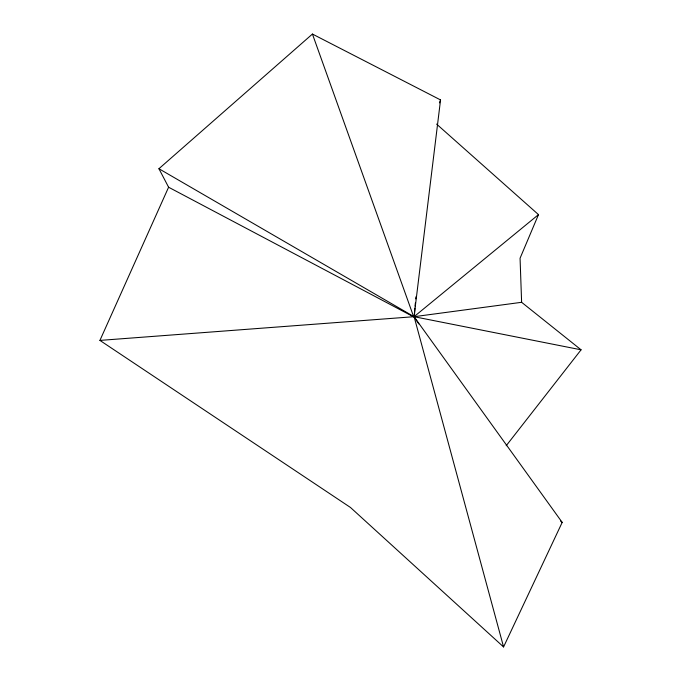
<?xml version="1.0" encoding="UTF-8"?>
<svg xmlns="http://www.w3.org/2000/svg" width="681" height="681" viewBox="0 0 681 681"><rect width="100%" height="100%" fill="white"/><g stroke="black" fill="none" stroke-linecap="round" stroke-linejoin="round"><path stroke-width="1.02" d="M506.187 445.74L581.072 349.813L414.388 316.759L414.865 308.144M415.061 306.101L415.35 303.045M415.742 298.908L415.938 296.805M414.091 316.307L440.547 99.928L312.426 34.05L158.928 168.726L168.599 187.224L413.427 316.742L99.928 340.406L168.599 187.224M439.424 102.874L440.547 99.928M436.581 124.078L538.492 214.617L520.063 258.235L521.62 302.304L581.072 349.813M414.346 317.108L562.183 522.395L503.574 646.95L414.167 316.92L418.815 323.935M158.928 168.726L413.546 316.401L312.426 34.05M414.303 316.495L538.492 214.617M414.269 316.665L521.62 302.304M413.427 316.742L414.235 317.355M99.928 340.406L350.46 507.464L503.574 646.95M560.574 521.016L562.183 522.395"/></g></svg>
